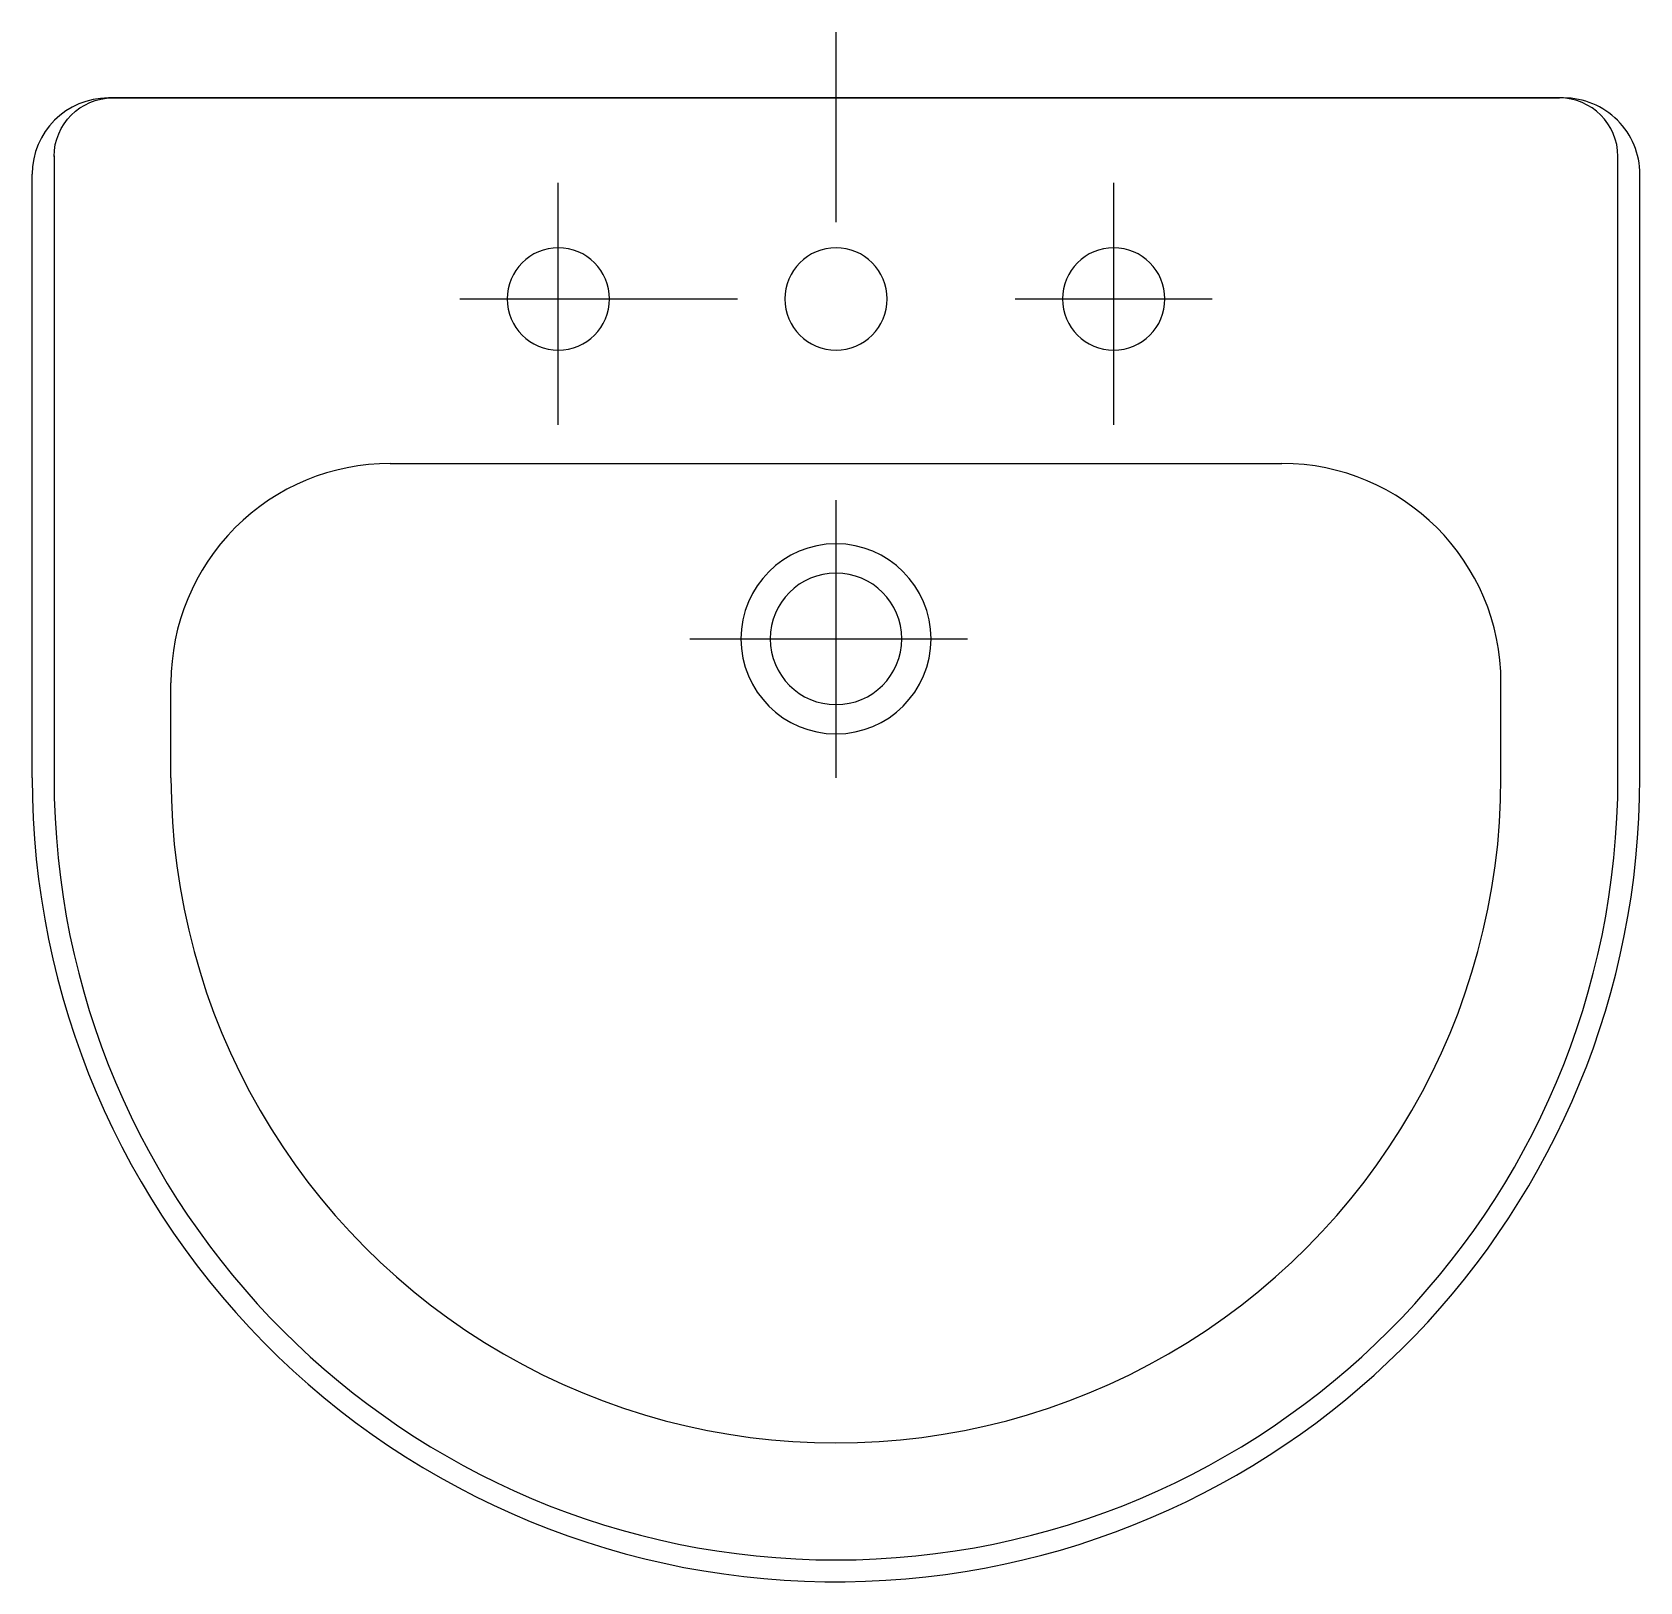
# Model space of a CAD drawing. Extents: x -304.096 to -303.517, y 313.382 to 313.94.
import ezdxf

# ---------------------------------------------------------------- set-up
doc = ezdxf.new("R2010")
doc.units = 0
doc.header["$LTSCALE"] = 0.294737
doc.header["$MEASUREMENT"] = 0
doc.linetypes.add('AXES', pattern=[0.54, 0.3, -0.08, 0.08, -0.08])
doc.linetypes.add('CONTINU', pattern=[0])
doc.layers.get('0').update_dxf_attribs({"linetype": 'CONTINUOUS'})
doc.layers.add('DECA_EIXOS', color=5, linetype='AXES')

msp = doc.modelspace()

# ---------------------------------------------------------------- linework, layer by layer
at = {"linetype": 'CONTINUOUS'}
for p, q in [((-303.54416, 313.91599), (-304.0682, 313.91599)), ((-304.08776, 313.89514), (-304.08776, 313.67125)), ((-303.5246, 313.67125), (-303.5246, 313.89507)), ((-304.09566, 313.67126), (-304.09565, 313.88854)), ((-303.51671, 313.67125), (-303.51671, 313.88854))]:
    msp.add_line(p, q, dxfattribs=at)
for points in [[(-304.08776, 313.89494, -0.414208), (-304.06671, 313.91599)], [(-303.5246, 313.89494, 0.414208), (-303.54566, 313.91599)], [(-303.96671, 313.78441, 0.414214), (-304.04566, 313.70547)], [(-303.56671, 313.70547, 0.414212), (-303.64566, 313.78441)], [(-304.04566, 313.67125, 1.000001), (-303.56671, 313.67125)]]:
    msp.add_lwpolyline(points, format="xyb", dxfattribs=at)
for points in [[(-304.06671, 313.91599), (-303.54566, 313.91599)], [(-303.96671, 313.78441), (-303.64566, 313.78441)], [(-304.04566, 313.67125), (-304.04566, 313.70547)], [(-303.56671, 313.67125), (-303.56671, 313.70547)]]:
    msp.add_lwpolyline(points, dxfattribs=at)
at = {"linetype": 'CONTINU'}
for points in [[(-303.90618, 313.86204, 1), (-303.90618, 313.8252)], [(-303.90618, 313.8252, 1), (-303.90618, 313.86204)], [(-303.80618, 313.86204, 1), (-303.80618, 313.8252)], [(-303.80618, 313.8252, 1), (-303.80618, 313.86204)], [(-303.70618, 313.86204, 1), (-303.70618, 313.8252)], [(-303.70618, 313.8252, 1), (-303.70618, 313.86204)], [(-303.80618, 313.75547, 1), (-303.80618, 313.68704)], [(-303.80618, 313.75547, 1), (-303.80618, 313.68704)], [(-303.80618, 313.68704, 1), (-303.80618, 313.75547)], [(-303.80618, 313.68704, 1), (-303.80618, 313.75547)], [(-303.80618, 313.74494, 1), (-303.80618, 313.69757)], [(-303.80618, 313.69757, 1), (-303.80618, 313.74494)]]:
    msp.add_lwpolyline(points, format="xyb", dxfattribs=at)
at = {"linetype": 'CONTINUOUS'}
for centre, radius, start, end in [((-304.0682, 313.88854), 0.02745, 90.00002, 179.99987), ((-303.54416, 313.88854), 0.02745, 0.00001, 90.00002), ((-303.80618, 313.67125), 0.28947, 179.99987, 272.10582), ((-303.80618, 313.67125), 0.28158, 180.00014, 0.00003), ((-303.80618, 313.67125), 0.28947, 272.10582, 359.99997)]:
    msp.add_arc(centre, radius, start, end, dxfattribs=at)
at = {"layer": 'DECA_EIXOS'}
for points in [[(-303.80618, 313.67125), (-303.80618, 313.93968)], [(-303.90618, 313.79832), (-303.90618, 313.8854)], [(-303.70618, 313.79832), (-303.70618, 313.8854)], [(-303.94161, 313.84362), (-303.67075, 313.84362)], [(-303.85881, 313.72125), (-303.75223, 313.72125)]]:
    msp.add_lwpolyline(points, dxfattribs=at)

doc.saveas('drawing.dxf')
